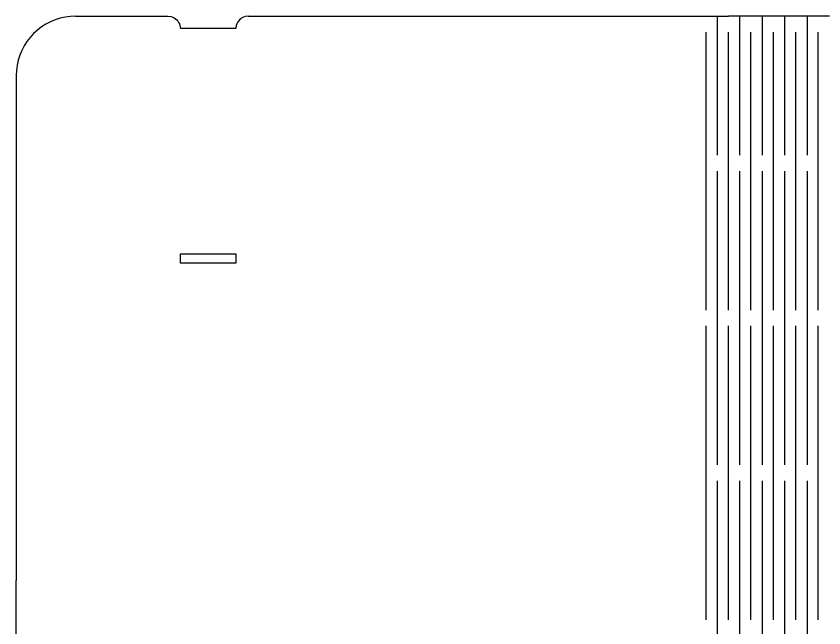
# Model space of a CAD drawing. Extents: x -130 to 130, y -85 to 85.
# Drawn here: x -129.6 to 0, y -13 to 85.1 of the extents above; entities that cross this region are included whole.
import ezdxf

# ---------------------------------------------------------------- set-up
doc = ezdxf.new("R2010")
doc.units = 0
doc.layers.get('0').update_dxf_attribs({"linetype": 'CONTINUOUS'})

msp = doc.modelspace()

# ---------------------------------------------------------------- linework, layer by layer
for p, q in [((-123.34, 84.52), (-124.11, 84.2)), ((-122.55, 84.77), (-123.34, 84.52)), ((-121.74, 84.95), (-122.55, 84.77)), ((-120.91, 85.05), (-121.74, 84.95)), ((-120.08, 85.09), (-120.91, 85.05)), ((-120.08, 85.09), (-105.26, 85.09)), ((-105.26, 85.09), (-104.74, 85.02)), ((-104.74, 85.02), (-104.49, 84.94)), ((-104.49, 84.94), (-104.26, 84.82)), ((-104.26, 84.82), (-104.04, 84.68)), ((-104.04, 84.68), (-103.84, 84.5)), ((-103.84, 84.5), (-103.67, 84.31)), ((-103.67, 84.31), (-103.53, 84.09)), ((-93.95, 84.31), (-94.1, 84.09)), ((-93.78, 84.5), (-93.95, 84.31)), ((-93.58, 84.68), (-93.78, 84.5)), ((-93.37, 84.82), (-93.58, 84.68)), ((-93.13, 84.94), (-93.37, 84.82)), ((-92.88, 85.02), (-93.13, 84.94)), ((-92.37, 85.09), (-92.88, 85.02)), ((-92.37, 85.09), (-18.91, 85.09)), ((-18.91, 85.09), (-17.11, 85.09)), ((-17.11, 85.09), (-17.11, 62.8)), ((-17.11, 85.09), (-15.31, 85.09)), ((-13.51, 85.09), (-15.31, 85.09)), ((-13.51, 85.09), (-13.51, 62.8)), ((-9.9, 85.09), (-13.51, 85.09)), ((-9.9, 85.09), (-9.9, 62.8)), ((-6.3, 85.09), (-9.9, 85.09)), ((-6.3, 85.09), (-6.3, 62.8)), ((-2.7, 85.09), (-6.3, 85.09)), ((-2.7, 85.09), (-2.7, 62.8)), ((0.9, 85.09), (-2.7, 85.09)), ((-125.55, 83.37), (-126.2, 82.86)), ((-124.84, 83.81), (-125.55, 83.37)), ((-124.11, 84.2), (-124.84, 83.81)), ((-103.53, 84.09), (-103.41, 83.86)), ((-103.41, 83.86), (-103.33, 83.61)), ((-103.33, 83.61), (-103.26, 83.09)), ((-94.37, 83.09), (-103.26, 83.09)), ((-94.3, 83.61), (-94.37, 83.09)), ((-94.22, 83.86), (-94.3, 83.61)), ((-94.1, 84.09), (-94.22, 83.86)), ((-127.38, 81.69), (-127.88, 81.03)), ((-126.82, 82.3), (-127.38, 81.69)), ((-126.2, 82.86), (-126.82, 82.3)), ((-18.91, 37.96), (-18.91, 82.55)), ((-15.31, 37.96), (-15.31, 82.55)), ((-11.71, 37.96), (-11.71, 82.55)), ((-8.1, 37.96), (-8.1, 82.55)), ((-4.5, 37.96), (-4.5, 82.55)), ((-0.9, 37.96), (-0.9, 82.55)), ((-127.88, 81.03), (-128.33, 80.33)), ((-128.71, 79.59), (-129.03, 78.82)), ((-128.33, 80.33), (-128.71, 79.59)), ((-129.28, 78.03), (-129.46, 77.22)), ((-129.03, 78.82), (-129.28, 78.03)), ((-129.46, 77.22), (-129.57, 76.4)), ((-129.57, 76.4), (-129.61, 75.56)), ((-129.61, 75.56), (-129.61, -5.4)), ((-17.11, 60.26), (-17.11, 13.13)), ((-13.51, 60.26), (-13.51, 13.13)), ((-9.9, 60.26), (-9.9, 13.13)), ((-6.3, 60.26), (-6.3, 13.13)), ((-2.7, 60.26), (-2.7, 13.13)), ((-103.26, 46.99), (-94.37, 46.99)), ((-103.26, 45.47), (-103.26, 46.99)), ((-94.37, 46.99), (-94.37, 45.47)), ((-94.37, 45.47), (-103.26, 45.47)), ((-18.91, -11.71), (-18.91, 35.42)), ((-15.31, -11.71), (-15.31, 35.42)), ((-11.71, -11.71), (-11.71, 35.42)), ((-8.1, -11.71), (-8.1, 35.42)), ((-4.5, -11.71), (-4.5, 35.42)), ((-0.9, -11.71), (-0.9, 35.42)), ((-17.11, 10.59), (-17.11, -36.55)), ((-13.51, 10.59), (-13.51, -36.55)), ((-9.9, 10.59), (-9.9, -36.55)), ((-6.3, 10.59), (-6.3, -36.55)), ((-2.7, 10.59), (-2.7, -36.55)), ((-129.61, -45.4), (-129.61, -5.4))]:
    msp.add_line(p, q)

doc.saveas('drawing.dxf')
